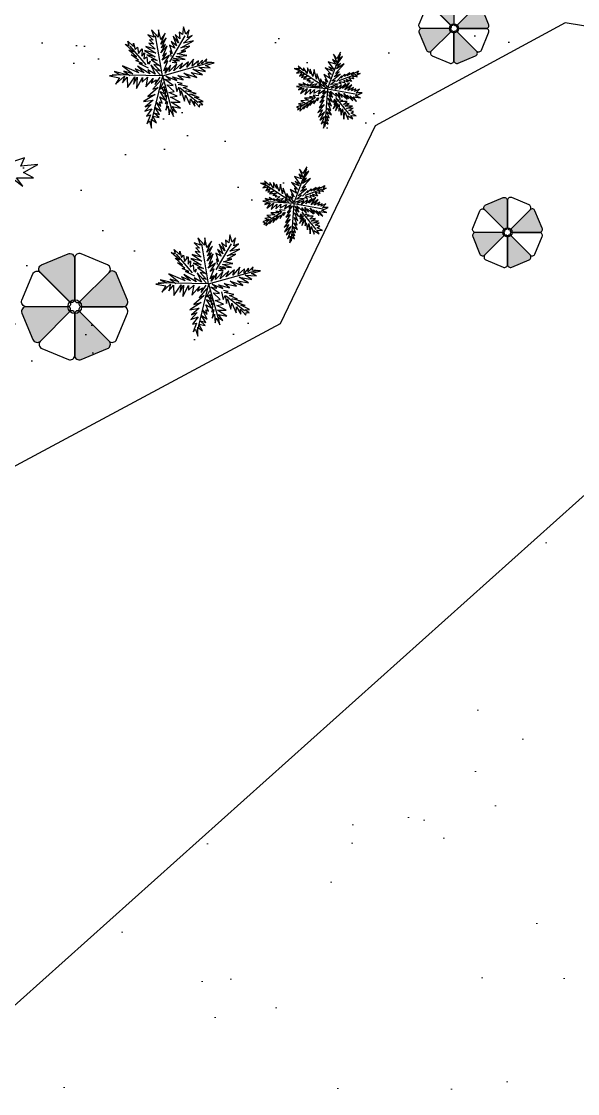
# Model space of a CAD drawing. Header units: millimetres. Extents: x 185 to 501, y 106 to 528.
# Drawn here: x 386.21 to 399.41, y 187.99 to 213.42 of the extents above; entities that cross this region are included whole.
import ezdxf

# ---------------------------------------------------------------- set-up
doc = ezdxf.new("R2010")
doc.units = ezdxf.units.MM
for name, color, linetype in [('arboles', 84, 'Continuous'), ('arena playa', 253, 'Continuous'), ('SITE_FURNISHINGS', 230, 'Continuous')]:
    doc.layers.add(name, color=color, linetype=linetype)
doc.layers.add('Paredes', color=141, linetype='Continuous', lineweight=9)

msp = doc.modelspace()

# ---------------------------------------------------------------- hatches: boundary and pattern name
for color, points in [(256, [(396.467, 214.008, 0.534511), (396.367, 214.075), (395.954, 213.904, 0.475071), (395.922, 213.797, -0.059116), (395.935, 213.786), (396.395, 213.327, -0.187719), (396.467, 213.359, 0.000562), (396.467, 213.359)]), (256, [(397.738, 209.171, 0.534511), (397.638, 209.238), (397.226, 209.067, 0.475071), (397.194, 208.96, -0.059116), (397.207, 208.949), (397.666, 208.49, -0.187719), (397.738, 208.522, 0.000562), (397.738, 208.522)]), (230, [(387.464, 207.804, 0.534511), (387.312, 207.905), (386.685, 207.646, 0.475071), (386.636, 207.482, -0.059116), (386.656, 207.466), (387.354, 206.768, -0.187719), (387.464, 206.816, 0.000562), (387.464, 206.816)])]:
    msp.add_hatch(color=color).paths.add_polyline_path(points)
h = msp.add_hatch(color=256)
edge = h.paths.add_edge_path()
edge.add_arc((396.579, 213.295), 0.0448, 135, 270)
edge.add_line((396.579, 213.25), (397.229, 213.25))
edge.add_arc((397.229, 213.323), 0.0723, 270, 382.5)
edge.add_line((397.296, 213.35), (397.125, 213.763))
edge.add_arc((397.058, 213.735), 0.0723, 22.5, 135)
edge.add_line((397.007, 213.786), (396.548, 213.327))
edge = h.paths.add_edge_path()
edge.add_arc((396.516, 213.142), 0.0448, 45, 180)
edge.add_line((396.471, 213.142), (396.471, 212.493))
edge.add_arc((396.544, 212.493), 0.0723, 180, 292.5)
edge.add_line((396.571, 212.426), (396.983, 212.597))
edge.add_arc((396.956, 212.664), 0.0723, 292.5, 405)
edge.add_line((397.007, 212.715), (396.548, 213.174))
edge = h.paths.add_edge_path()
edge.add_arc((395.884, 212.766), 0.0723, 202.5, 315)
edge.add_line((395.935, 212.715), (396.395, 213.174))
edge.add_arc((396.363, 213.206), 0.0448, 315, 450)
edge.add_line((396.363, 213.25), (395.714, 213.25))
edge.add_arc((395.714, 213.178), 0.0723, 90, 202.5)
edge.add_line((395.647, 213.15), (395.817, 212.738))
h = msp.add_hatch(color=256)
edge = h.paths.add_edge_path()
edge.add_arc((397.851, 208.458), 0.0448, 135, 270)
edge.add_line((397.851, 208.413), (398.5, 208.413))
edge.add_arc((398.5, 208.486), 0.0723, 270, 382.5)
edge.add_line((398.567, 208.513), (398.396, 208.926))
edge.add_arc((398.33, 208.898), 0.0723, 22.5, 135)
edge.add_line((398.278, 208.949), (397.819, 208.49))
edge = h.paths.add_edge_path()
edge.add_arc((397.787, 208.305), 0.0448, 45, 180)
edge.add_line((397.743, 208.305), (397.743, 207.656))
edge.add_arc((397.815, 207.656), 0.0723, 180, 292.5)
edge.add_line((397.843, 207.589), (398.255, 207.76))
edge.add_arc((398.227, 207.827), 0.0723, 292.5, 405)
edge.add_line((398.278, 207.878), (397.819, 208.337))
edge = h.paths.add_edge_path()
edge.add_arc((397.156, 207.929), 0.0723, 202.5, 315)
edge.add_line((397.207, 207.878), (397.666, 208.337))
edge.add_arc((397.634, 208.369), 0.0448, 315, 450)
edge.add_line((397.634, 208.413), (396.985, 208.413))
edge.add_arc((396.985, 208.341), 0.0723, 90, 202.5)
edge.add_line((396.918, 208.313), (397.089, 207.901))
h = msp.add_hatch(color=230)
edge = h.paths.add_edge_path()
edge.add_arc((387.635, 206.72), 0.0682, 135, 270)
edge.add_line((387.635, 206.652), (388.623, 206.652))
edge.add_arc((388.623, 206.762), 0.11, 270, 382.5)
edge.add_line((388.724, 206.804), (388.465, 207.431))
edge.add_arc((388.363, 207.389), 0.11, 22.5, 135)
edge.add_line((388.285, 207.466), (387.587, 206.768))
edge = h.paths.add_edge_path()
edge.add_arc((387.539, 206.487), 0.0682, 45, 180)
edge.add_line((387.471, 206.487), (387.471, 205.5))
edge.add_arc((387.581, 205.5), 0.11, 180, 292.5)
edge.add_line((387.623, 205.399), (388.25, 205.658))
edge.add_arc((388.208, 205.76), 0.11, 292.5, 405)
edge.add_line((388.285, 205.838), (387.587, 206.536))
edge = h.paths.add_edge_path()
edge.add_arc((386.579, 205.915), 0.11, 202.5, 315)
edge.add_line((386.656, 205.838), (387.354, 206.536))
edge.add_arc((387.306, 206.584), 0.0682, 315, 450)
edge.add_line((387.306, 206.652), (386.319, 206.652))
edge.add_arc((386.319, 206.542), 0.11, 90, 202.5)
edge.add_line((386.218, 206.5), (386.477, 205.873))
at = {"layer": 'arena playa'}
h = msp.add_hatch(dxfattribs=at)
h.set_pattern_fill('AR-SAND', color=256, scale=0.07, style=0)
h.set_pattern_definition([(37.5, (-1998.5492, 57.1), (-0.1120022, 3.4258927), [0, -2.70256, 0, -3.0226, 0, -2.88925]), (7.5, (-1998.5492, 57.1), (3.146663, 5.017776), [0, -1.45796, 0, -2.43586, 0, -0.93345]), (327.5, (-2000.7362, 57.1), (5.5369466, 0.0100603), [0, -0.889, 0, -3.2004, 0, -4.1783]), (317.5, (-2000.736, 57.1), (5.344895, 1.560505), [0, -0.4445, 0, -2.09804, 0, -2.4003])])
h.paths.add_polyline_path([(384.825, 236.855), (376.93, 236.855), (373.547, 232.348), (373.171, 227.091), (370.915, 220.143), (374.675, 215.449), (378.998, 203.807), (384.638, 202.117), (392.345, 206.248), (394.6, 210.942), (399.112, 213.383), (408.323, 211.881), (415.09, 216.012), (416.782, 220.143), (412.082, 227.278), (410.767, 232.724), (410.579, 238.732), (405.691, 245.868), (397.796, 247.558), (391.969, 245.68), (391.781, 238.357)])
at = {"layer": 'Paredes'}
h = msp.add_hatch(dxfattribs=at)
h.set_pattern_fill('AR-SAND', color=256, scale=0.1, style=0)
h.set_pattern_definition([(37.5, (-1937.9465, 84.6386), (-0.160003, 4.8941324), [0, -3.8608, 0, -4.318, 0, -4.1275]), (7.5, (-1937.9465, 84.6386), (4.495233, 7.168251), [0, -2.0828, 0, -3.4798, 0, -1.3335]), (327.5, (-1941.0707, 84.6386), (7.909924, 0.014372), [0, -1.27, 0, -4.572, 0, -5.969]), (317.5, (-1941.071, 84.6386), (7.635565, 2.229293), [0, -0.635, 0, -2.9972, 0, -3.429])])
h.paths.add_polyline_path([(404.703, 161.158), (415.372, 149.235), (431.021, 163.238), (420.352, 175.161), (404.451, 206.557), (375.26, 180.437)])

# ---------------------------------------------------------------- linework, layer by layer
at = {"layer": 'arboles', "linetype": 'Continuous'}
for p, q in [((389.551, 212.128), (389.39, 213.076)), ((389.727, 212.459), (390.094, 213.074)), ((389.17, 212.391), (388.79, 212.832)), ((393.472, 211.815), (393.783, 212.64)), ((389.551, 212.128), (390.722, 212.456)), ((393.472, 211.815), (392.737, 212.3)), ((389.551, 212.128), (388.356, 212.148)), ((389.551, 212.128), (389.268, 210.967)), ((389.551, 212.128), (389.767, 211.336)), ((393.75, 212.015), (394.15, 212.169)), ((389.97, 211.842), (390.4, 211.495)), ((393.472, 211.815), (392.87, 211.862)), ((393.472, 211.815), (393.41, 210.922)), ((393.472, 211.815), (394.17, 211.692)), ((393.17, 211.596), (392.822, 211.383)), ((393.658, 211.612), (393.994, 211.204)), ((392.671, 209.096), (392.982, 209.92)), ((392.671, 209.096), (391.936, 209.58)), ((392.949, 209.295), (393.349, 209.449)), ((392.671, 209.096), (392.069, 209.142)), ((392.671, 209.096), (392.609, 208.202)), ((392.671, 209.096), (393.369, 208.972)), ((392.369, 208.876), (392.021, 208.663)), ((392.858, 208.892), (393.193, 208.484)), ((390.649, 207.194), (390.488, 208.142)), ((390.824, 207.525), (391.192, 208.14)), ((390.267, 207.457), (389.887, 207.898)), ((390.649, 207.194), (391.819, 207.522)), ((390.649, 207.194), (389.453, 207.214)), ((390.649, 207.194), (390.366, 206.033)), ((390.649, 207.194), (390.865, 206.402)), ((391.067, 206.908), (391.498, 206.561))]:
    msp.add_line(p, q, dxfattribs=at)
at = {"layer": 'arboles', "linetype": 'Continuous', "flags": 128}
for points in [[(389.57, 211.965), (389.5, 211.817), (389.597, 211.875), (389.59, 211.775), (389.635, 211.813), (389.612, 211.637), (389.65, 211.669), (389.628, 211.459), (389.671, 211.515), (389.635, 211.312), (389.69, 211.406), (389.709, 211.2), (389.735, 211.325), (389.817, 211.159), (389.789, 211.333), (389.89, 211.258), (389.787, 211.4), (389.983, 211.361), (389.758, 211.501), (389.972, 211.5), (389.746, 211.617), (389.902, 211.643), (389.708, 211.735), (389.828, 211.755), (389.656, 211.914), (389.81, 211.901), (389.603, 212.049), (389.743, 212.027), (389.635, 212.118), (389.892, 212.016), (389.79, 212.105), (390.044, 212.034), (389.921, 212.136), (390.211, 212.076), (390.061, 212.19), (390.366, 212.086), (390.234, 212.202), (390.501, 212.153), (390.272, 212.284), (390.576, 212.227), (390.417, 212.336), (390.689, 212.317), (390.572, 212.373), (390.784, 212.433), (390.582, 212.452), (390.61, 212.532), (390.487, 212.413), (390.502, 212.5), (390.395, 212.38), (390.405, 212.486), (390.255, 212.353), (390.292, 212.522), (390.129, 212.335), (390.169, 212.46), (389.964, 212.296), (390.029, 212.433), (389.822, 212.243), (389.892, 212.414), (389.711, 212.229), (389.743, 212.381), (389.615, 212.187), (389.664, 212.328), (389.585, 212.245), (389.68, 212.481), (389.591, 212.419), (389.718, 212.617), (389.543, 212.502), (389.648, 212.667), (389.564, 212.596), (389.662, 212.837), (389.515, 212.676), (389.622, 212.866), (389.529, 212.79), (389.64, 213.025), (389.512, 212.881), (389.617, 213.139), (389.511, 212.985), (389.459, 213.221), (389.453, 213.046), (389.295, 213.215), (389.357, 213.042), (389.208, 213.102), (389.336, 212.975), (389.246, 212.984), (389.348, 212.875), (389.229, 212.898), (389.377, 212.758), (389.159, 212.821), (389.394, 212.667), (389.13, 212.724), (389.376, 212.581), (389.185, 212.622), (389.427, 212.49), (389.287, 212.513), (389.489, 212.367), (389.351, 212.399), (389.503, 212.234), (389.414, 212.266)], [(389.782, 212.449), (389.897, 212.438), (389.792, 212.505), (389.959, 212.483), (389.819, 212.542), (390.093, 212.513), (389.882, 212.589), (390.128, 212.607), (389.902, 212.647), (390.104, 212.712), (389.994, 212.713), (390.2, 212.83), (389.988, 212.793), (390.292, 212.954), (390.055, 212.899), (390.258, 213.08), (390.151, 213.03), (390.189, 213.216), (390.108, 213.117), (390.053, 213.291), (390.032, 213.104), (389.948, 213.16), (389.969, 213.006), (389.857, 213.109), (389.934, 212.912), (389.804, 213.068), (389.89, 212.84), (389.762, 212.944), (389.847, 212.783), (389.719, 212.853), (389.787, 212.658), (389.739, 212.717), (389.755, 212.589)], [(389.225, 212.311), (389.001, 212.417), (389.079, 212.418), (388.92, 212.493), (388.985, 212.502), (388.813, 212.627), (388.934, 212.58), (388.755, 212.738), (388.863, 212.697), (388.666, 212.874), (388.762, 212.845), (388.733, 212.946), (388.863, 212.824), (388.865, 212.9), (388.906, 212.753), (388.958, 212.806), (388.981, 212.658), (389.068, 212.77), (389.067, 212.591), (389.123, 212.674), (389.114, 212.528), (389.182, 212.58), (389.199, 212.418), (389.26, 212.476), (389.232, 212.395)], [(393.501, 211.848), (393.721, 211.939), (393.539, 211.923), (393.657, 212.019), (393.577, 212.011), (393.773, 212.167), (393.627, 212.1), (393.75, 212.223), (393.662, 212.185), (393.869, 212.415), (393.681, 212.292), (393.777, 212.419), (393.671, 212.352), (393.825, 212.588), (393.734, 212.503), (393.781, 212.689), (393.69, 212.531), (393.61, 212.637), (393.69, 212.443), (393.589, 212.512), (393.657, 212.404), (393.485, 212.456), (393.618, 212.276), (393.506, 212.341), (393.597, 212.24), (393.418, 212.315), (393.562, 212.155), (393.487, 212.183), (393.537, 212.067), (393.386, 212.155), (393.482, 211.98), (393.418, 212.045), (393.441, 211.939), (393.37, 211.988), (393.462, 211.862)], [(389.497, 212.15), (389.279, 212.39), (389.383, 212.163), (389.206, 212.27), (389.253, 212.171), (388.964, 212.352), (389.117, 212.196), (388.904, 212.296), (388.993, 212.201), (388.604, 212.362), (388.847, 212.176), (388.64, 212.241), (388.775, 212.137), (388.403, 212.226), (388.553, 212.148), (388.294, 212.124), (388.537, 212.079), (388.439, 211.928), (388.65, 212.119), (388.607, 211.959), (388.715, 212.095), (388.727, 211.852), (388.896, 212.103), (388.865, 211.931), (388.952, 212.093), (388.937, 211.829), (389.076, 212.088), (389.075, 211.978), (389.2, 212.096), (389.157, 211.863), (389.336, 212.065), (389.283, 211.953), (389.407, 212.032), (389.377, 211.919), (389.497, 212.093)], [(393.405, 211.871), (393.306, 212.052), (393.306, 211.955), (393.218, 212.178), (393.207, 212.048), (393.158, 212.279), (393.126, 212.112), (393.062, 212.281), (393.066, 212.172), (392.992, 212.315), (392.989, 212.183), (392.904, 212.315), (392.898, 212.243), (392.773, 212.352), (392.805, 212.295), (392.677, 212.303), (392.821, 212.248), (392.733, 212.191), (392.866, 212.211), (392.808, 212.115), (392.914, 212.171), (392.854, 212.089), (393.002, 212.123), (392.898, 212.045), (393.079, 212.071), (392.977, 212.019), (393.062, 212.016), (393.025, 211.98), (393.142, 211.983), (393.054, 211.904), (393.229, 211.944), (393.153, 211.875), (393.265, 211.892)], [(393.681, 211.996), (393.81, 212.125), (393.791, 212.071), (393.882, 212.163), (393.873, 212.115), (394.002, 212.204), (393.939, 212.131), (394.093, 212.216), (394.038, 212.152), (394.21, 212.245), (394.166, 212.185), (394.243, 212.18), (394.126, 212.12), (394.178, 212.1), (394.066, 212.108), (394.09, 212.059), (393.981, 212.079), (394.038, 211.991), (393.914, 212.037), (393.958, 211.977), (393.858, 212.019), (393.877, 211.96), (393.761, 211.988), (393.786, 211.931), (393.737, 211.971)], [(389.51, 212.016), (389.324, 211.807), (389.449, 211.851), (389.204, 211.636), (389.376, 211.682), (389.102, 211.514), (389.33, 211.55), (389.144, 211.39), (389.281, 211.446), (389.131, 211.286), (389.302, 211.343), (389.172, 211.173), (389.267, 211.198), (389.185, 210.99), (389.243, 211.056), (389.291, 210.889), (389.296, 211.098), (389.409, 211.011), (389.322, 211.173), (389.471, 211.142), (389.352, 211.252), (389.484, 211.213), (389.373, 211.386), (389.521, 211.289), (389.404, 211.508), (389.517, 211.401), (389.482, 211.511), (389.545, 211.482), (389.488, 211.629), (389.629, 211.552), (389.498, 211.758), (389.621, 211.693), (389.548, 211.828)], [(389.855, 211.94), (389.896, 211.757), (389.942, 211.855), (389.978, 211.661), (389.996, 211.77), (390.078, 211.527), (390.102, 211.669), (390.205, 211.443), (390.215, 211.583), (390.318, 211.406), (390.306, 211.529), (390.435, 211.385), (390.439, 211.45), (390.512, 211.442), (390.409, 211.514), (390.523, 211.52), (390.315, 211.619), (390.422, 211.611), (390.204, 211.688), (390.35, 211.706), (390.1, 211.771), (390.24, 211.764), (390.044, 211.851), (390.149, 211.875), (389.925, 211.924), (390.019, 211.946), (389.902, 211.968)], [(393.355, 211.843), (393.27, 211.928), (393.285, 211.846), (393.218, 211.876), (393.233, 211.835), (393.117, 211.895), (393.129, 211.86), (392.989, 211.928), (393.018, 211.884), (392.885, 211.96), (392.937, 211.898), (392.789, 211.936), (392.87, 211.887), (392.734, 211.871), (392.862, 211.848), (392.785, 211.796), (392.909, 211.832), (392.833, 211.706), (392.986, 211.827), (392.933, 211.679), (393.07, 211.807), (393.049, 211.692), (393.161, 211.804), (393.145, 211.715), (393.298, 211.796), (393.251, 211.692), (393.405, 211.799), (393.355, 211.708), (393.444, 211.76), (393.31, 211.607), (393.397, 211.656), (393.285, 211.497), (393.386, 211.556), (393.273, 211.371), (393.389, 211.446), (393.241, 211.26), (393.355, 211.323), (393.254, 211.15), (393.402, 211.276), (393.287, 211.079), (393.402, 211.163), (393.321, 210.978), (393.389, 211.046), (393.378, 210.884), (393.441, 211.019), (393.49, 210.98), (393.438, 211.095), (393.495, 211.064), (393.438, 211.167), (393.509, 211.134), (393.454, 211.271), (393.562, 211.204), (393.473, 211.363), (393.55, 211.304), (393.487, 211.487), (393.566, 211.408), (393.485, 211.599), (393.586, 211.508), (393.503, 211.679), (393.6, 211.619), (393.498, 211.756), (393.583, 211.687), (393.545, 211.763), (393.685, 211.638), (393.665, 211.715), (393.77, 211.578), (393.734, 211.728), (393.822, 211.615), (393.794, 211.69), (393.937, 211.563), (393.862, 211.704), (393.967, 211.583), (393.937, 211.667), (394.073, 211.531), (394.005, 211.656), (394.158, 211.519), (394.077, 211.63), (394.254, 211.608), (394.134, 211.656), (394.29, 211.723), (394.154, 211.723), (394.233, 211.811), (394.114, 211.755), (394.142, 211.815), (394.041, 211.771), (394.087, 211.848), (393.953, 211.78), (394.051, 211.915), (393.885, 211.791), (393.991, 211.96), (393.83, 211.824), (393.906, 211.947), (393.755, 211.811), (393.805, 211.903), (393.654, 211.799), (393.71, 211.887), (393.558, 211.823), (393.602, 211.876)], [(393.266, 211.651), (393.129, 211.668), (393.186, 211.612), (393.043, 211.635), (393.114, 211.596), (392.925, 211.599), (393.018, 211.547), (392.835, 211.531), (392.929, 211.49), (392.781, 211.462), (392.87, 211.44), (392.737, 211.386), (392.781, 211.367), (392.758, 211.319), (392.833, 211.372), (392.81, 211.292), (392.929, 211.412), (392.898, 211.339), (393.005, 211.471), (392.981, 211.366), (393.088, 211.523), (393.049, 211.427), (393.158, 211.542), (393.148, 211.464), (393.238, 211.607), (393.23, 211.536), (393.274, 211.612)], [(393.638, 211.575), (393.602, 211.498), (393.674, 211.555), (393.618, 211.445), (393.693, 211.526), (393.605, 211.344), (393.71, 211.471), (393.662, 211.297), (393.745, 211.443), (393.74, 211.287), (393.769, 211.363), (393.799, 211.191), (393.825, 211.347), (393.862, 211.097), (393.882, 211.275), (393.958, 211.089), (393.95, 211.175), (394.069, 211.103), (394.021, 211.183), (394.154, 211.178), (394.03, 211.24), (394.09, 211.284), (393.978, 211.308), (394.077, 211.36), (393.921, 211.355), (394.062, 211.407), (393.882, 211.404), (393.986, 211.467), (393.854, 211.448), (393.934, 211.519), (393.781, 211.52), (393.835, 211.539), (393.742, 211.56)], [(385.778, 209.854), (386.239, 209.508), (386.092, 209.709), (386.494, 209.708), (386.255, 209.834), (386.592, 210.02), (386.194, 209.987), (386.277, 210.184), (385.966, 210.078)], [(392.7, 209.128), (392.921, 209.219), (392.738, 209.203), (392.856, 209.299), (392.776, 209.292), (392.973, 209.447), (392.826, 209.38), (392.949, 209.503), (392.861, 209.465), (393.069, 209.695), (392.88, 209.572), (392.976, 209.699), (392.87, 209.632), (393.025, 209.868), (392.933, 209.783), (392.98, 209.969), (392.889, 209.811), (392.809, 209.917), (392.889, 209.723), (392.788, 209.792), (392.856, 209.684), (392.684, 209.736), (392.817, 209.556), (392.705, 209.621), (392.796, 209.52), (392.617, 209.595), (392.762, 209.435), (392.686, 209.463), (392.736, 209.347), (392.585, 209.435), (392.681, 209.26), (392.617, 209.325), (392.64, 209.219), (392.569, 209.268), (392.661, 209.142)], [(392.604, 209.151), (392.505, 209.333), (392.505, 209.235), (392.417, 209.459), (392.406, 209.328), (392.357, 209.559), (392.325, 209.392), (392.261, 209.561), (392.266, 209.452), (392.192, 209.595), (392.188, 209.463), (392.103, 209.595), (392.097, 209.523), (391.973, 209.632), (392.004, 209.575), (391.877, 209.583), (392.02, 209.528), (391.932, 209.471), (392.066, 209.492), (392.007, 209.396), (392.113, 209.451), (392.053, 209.369), (392.201, 209.403), (392.097, 209.325), (392.278, 209.351), (392.176, 209.299), (392.261, 209.296), (392.225, 209.26), (392.341, 209.263), (392.253, 209.185), (392.428, 209.224), (392.352, 209.155), (392.464, 209.172)], [(392.88, 209.276), (393.009, 209.405), (392.99, 209.351), (393.081, 209.443), (393.072, 209.396), (393.201, 209.484), (393.138, 209.411), (393.292, 209.496), (393.237, 209.432), (393.409, 209.525), (393.365, 209.465), (393.442, 209.46), (393.325, 209.4), (393.377, 209.38), (393.265, 209.388), (393.289, 209.339), (393.18, 209.359), (393.237, 209.271), (393.113, 209.317), (393.157, 209.257), (393.058, 209.299), (393.076, 209.24), (392.96, 209.268), (392.985, 209.211), (392.936, 209.251)], [(392.554, 209.123), (392.469, 209.208), (392.484, 209.126), (392.417, 209.156), (392.432, 209.115), (392.316, 209.175), (392.329, 209.14), (392.188, 209.208), (392.217, 209.164), (392.084, 209.24), (392.136, 209.178), (391.988, 209.216), (392.069, 209.167), (391.933, 209.151), (392.061, 209.128), (391.984, 209.076), (392.108, 209.112), (392.032, 208.986), (392.185, 209.107), (392.132, 208.959), (392.269, 209.087), (392.248, 208.972), (392.36, 209.084), (392.344, 208.996), (392.497, 209.076), (392.45, 208.972), (392.604, 209.079), (392.554, 208.988), (392.643, 209.04), (392.51, 208.887), (392.596, 208.936), (392.484, 208.777), (392.585, 208.836), (392.472, 208.651), (392.588, 208.726), (392.44, 208.54), (392.554, 208.603), (392.453, 208.43), (392.601, 208.556), (392.486, 208.359), (392.601, 208.443), (392.521, 208.259), (392.588, 208.326), (392.577, 208.164), (392.64, 208.3), (392.689, 208.26), (392.637, 208.375), (392.694, 208.344), (392.637, 208.448), (392.708, 208.414), (392.653, 208.551), (392.762, 208.484), (392.672, 208.643), (392.749, 208.585), (392.686, 208.767), (392.765, 208.688), (392.684, 208.879), (392.785, 208.788), (392.702, 208.959), (392.799, 208.899), (392.697, 209.036), (392.782, 208.967), (392.744, 209.043), (392.884, 208.918), (392.864, 208.996), (392.969, 208.859), (392.933, 209.008), (393.021, 208.895), (392.993, 208.97), (393.136, 208.843), (393.061, 208.985), (393.166, 208.863), (393.136, 208.947), (393.272, 208.811), (393.204, 208.936), (393.357, 208.799), (393.276, 208.91), (393.453, 208.888), (393.333, 208.936), (393.489, 209.003), (393.354, 209.003), (393.432, 209.092), (393.313, 209.035), (393.341, 209.095), (393.24, 209.051), (393.286, 209.128), (393.152, 209.06), (393.25, 209.196), (393.084, 209.071), (393.19, 209.24), (393.029, 209.104), (393.105, 209.227), (392.954, 209.092), (393.004, 209.183), (392.853, 209.079), (392.91, 209.167), (392.757, 209.103), (392.801, 209.156)], [(392.466, 208.931), (392.329, 208.948), (392.385, 208.892), (392.242, 208.915), (392.313, 208.876), (392.124, 208.879), (392.217, 208.827), (392.034, 208.811), (392.129, 208.77), (391.981, 208.742), (392.069, 208.72), (391.936, 208.666), (391.981, 208.648), (391.957, 208.599), (392.032, 208.652), (392.009, 208.572), (392.129, 208.692), (392.097, 208.619), (392.204, 208.751), (392.18, 208.646), (392.288, 208.803), (392.248, 208.707), (392.357, 208.822), (392.347, 208.744), (392.437, 208.887), (392.429, 208.816), (392.473, 208.892)], [(392.837, 208.855), (392.801, 208.778), (392.873, 208.835), (392.817, 208.725), (392.892, 208.807), (392.804, 208.624), (392.91, 208.751), (392.861, 208.577), (392.944, 208.723), (392.94, 208.567), (392.968, 208.643), (392.998, 208.471), (393.025, 208.627), (393.061, 208.377), (393.081, 208.555), (393.157, 208.369), (393.149, 208.455), (393.269, 208.383), (393.22, 208.463), (393.354, 208.459), (393.229, 208.52), (393.289, 208.564), (393.177, 208.588), (393.276, 208.64), (393.121, 208.635), (393.261, 208.687), (393.081, 208.684), (393.185, 208.747), (393.053, 208.728), (393.133, 208.799), (392.98, 208.8), (393.034, 208.819), (392.941, 208.84)], [(390.667, 207.031), (390.597, 206.883), (390.695, 206.941), (390.688, 206.841), (390.733, 206.879), (390.709, 206.703), (390.748, 206.735), (390.725, 206.525), (390.769, 206.582), (390.733, 206.378), (390.787, 206.472), (390.807, 206.266), (390.832, 206.391), (390.914, 206.225), (390.886, 206.399), (390.988, 206.324), (390.885, 206.466), (391.08, 206.427), (390.856, 206.567), (391.069, 206.566), (390.844, 206.683), (391, 206.71), (390.806, 206.801), (390.926, 206.821), (390.753, 206.98), (390.908, 206.967), (390.701, 207.115), (390.84, 207.093), (390.733, 207.184), (390.989, 207.082), (390.887, 207.171), (391.142, 207.101), (391.019, 207.202), (391.308, 207.142), (391.158, 207.256), (391.464, 207.152), (391.331, 207.268), (391.599, 207.219), (391.37, 207.35), (391.674, 207.293), (391.515, 207.402), (391.787, 207.384), (391.67, 207.439), (391.882, 207.499), (391.68, 207.518), (391.708, 207.598), (391.585, 207.479), (391.599, 207.566), (391.492, 207.446), (391.502, 207.552), (391.352, 207.419), (391.389, 207.589), (391.227, 207.401), (391.266, 207.526), (391.062, 207.362), (391.126, 207.499), (390.919, 207.309), (390.99, 207.48), (390.809, 207.295), (390.841, 207.447), (390.712, 207.254), (390.762, 207.394), (390.683, 207.311), (390.778, 207.547), (390.688, 207.486), (390.815, 207.683), (390.641, 207.568), (390.745, 207.733), (390.662, 207.662), (390.759, 207.903), (390.613, 207.742), (390.719, 207.932), (390.626, 207.856), (390.738, 208.091), (390.61, 207.947), (390.715, 208.205), (390.609, 208.052), (390.556, 208.287), (390.551, 208.112), (390.393, 208.281), (390.455, 208.108), (390.306, 208.168), (390.433, 208.041), (390.344, 208.05), (390.446, 207.941), (390.327, 207.964), (390.474, 207.824), (390.257, 207.887), (390.491, 207.733), (390.228, 207.791), (390.474, 207.647), (390.283, 207.688), (390.525, 207.556), (390.385, 207.579), (390.587, 207.433), (390.448, 207.465), (390.601, 207.3), (390.512, 207.332)], [(390.88, 207.515), (390.995, 207.504), (390.889, 207.571), (391.056, 207.549), (390.917, 207.608), (391.191, 207.579), (390.98, 207.655), (391.225, 207.673), (391, 207.713), (391.201, 207.778), (391.092, 207.779), (391.297, 207.896), (391.086, 207.859), (391.389, 208.02), (391.153, 207.965), (391.356, 208.146), (391.248, 208.096), (391.286, 208.283), (391.206, 208.183), (391.151, 208.357), (391.129, 208.17), (391.046, 208.226), (391.066, 208.072), (390.955, 208.175), (391.032, 207.978), (390.902, 208.134), (390.988, 207.906), (390.86, 208.01), (390.944, 207.849), (390.817, 207.92), (390.885, 207.724), (390.836, 207.783), (390.852, 207.655)], [(390.323, 207.378), (390.099, 207.484), (390.176, 207.484), (390.018, 207.559), (390.082, 207.568), (389.911, 207.693), (390.032, 207.646), (389.853, 207.804), (389.961, 207.763), (389.763, 207.94), (389.86, 207.911), (389.831, 208.012), (389.961, 207.89), (389.963, 207.966), (390.004, 207.819), (390.056, 207.872), (390.079, 207.724), (390.166, 207.836), (390.164, 207.657), (390.221, 207.74), (390.212, 207.594), (390.279, 207.646), (390.296, 207.484), (390.357, 207.542), (390.329, 207.462)], [(390.594, 207.216), (390.377, 207.456), (390.48, 207.23), (390.304, 207.337), (390.35, 207.238), (390.061, 207.418), (390.215, 207.262), (390.002, 207.363), (390.09, 207.267), (389.702, 207.428), (389.945, 207.242), (389.738, 207.307), (389.873, 207.203), (389.5, 207.292), (389.651, 207.214), (389.392, 207.19), (389.635, 207.145), (389.537, 206.994), (389.747, 207.185), (389.705, 207.025), (389.813, 207.161), (389.825, 206.918), (389.994, 207.169), (389.962, 206.997), (390.049, 207.159), (390.035, 206.895), (390.174, 207.154), (390.172, 207.044), (390.298, 207.162), (390.254, 206.929), (390.434, 207.131), (390.381, 207.019), (390.505, 207.098), (390.475, 206.985), (390.594, 207.159)], [(390.608, 207.082), (390.422, 206.873), (390.547, 206.917), (390.301, 206.703), (390.473, 206.748), (390.2, 206.58), (390.427, 206.616), (390.242, 206.457), (390.378, 206.512), (390.229, 206.352), (390.399, 206.409), (390.269, 206.24), (390.365, 206.265), (390.283, 206.056), (390.341, 206.122), (390.389, 205.956), (390.394, 206.164), (390.507, 206.077), (390.419, 206.239), (390.569, 206.208), (390.45, 206.318), (390.582, 206.279), (390.47, 206.452), (390.618, 206.355), (390.501, 206.574), (390.615, 206.467), (390.58, 206.577), (390.643, 206.548), (390.585, 206.695), (390.726, 206.618), (390.596, 206.824), (390.719, 206.759), (390.646, 206.894)], [(390.953, 207.006), (390.993, 206.823), (391.04, 206.921), (391.075, 206.727), (391.093, 206.836), (391.175, 206.593), (391.199, 206.735), (391.303, 206.509), (391.312, 206.649), (391.416, 206.473), (391.404, 206.595), (391.533, 206.451), (391.537, 206.516), (391.61, 206.508), (391.507, 206.58), (391.62, 206.586), (391.413, 206.685), (391.52, 206.678), (391.302, 206.754), (391.447, 206.772), (391.197, 206.837), (391.338, 206.83), (391.141, 206.917), (391.246, 206.941), (391.022, 206.99), (391.116, 207.012), (391, 207.034)]]:
    msp.add_lwpolyline(points, dxfattribs=at)
at = {"layer": 'arena playa'}
for p, q in [((399.112, 213.383), (394.6, 210.942)), ((399.112, 213.383), (394.6, 210.942)), ((408.323, 211.881), (399.112, 213.383)), ((408.323, 211.881), (399.112, 213.383)), ((394.6, 210.942), (392.345, 206.248)), ((394.6, 210.942), (392.345, 206.248)), ((392.345, 206.248), (384.638, 202.117)), ((392.345, 206.248), (384.638, 202.117))]:
    msp.add_line(p, q, dxfattribs=at)
at = {"layer": 'Paredes'}
msp.add_line((375.26, 180.437), (404.451, 206.557), dxfattribs=at)
at = {"layer": 'SITE_FURNISHINGS', "color": 7, "linetype": 'Continuous'}
for points in [[(396.467, 213.359, -0.668179), (396.39, 213.327), (395.931, 213.786, -0.534511), (395.954, 213.904), (396.367, 214.075, -0.534511), (396.467, 214.008)], [(396.471, 213.359, 0.668179), (396.548, 213.327), (397.007, 213.786, 0.534511), (396.983, 213.904), (396.571, 214.075, 0.534511), (396.471, 214.008)], [(396.395, 213.327, -0.668179), (396.363, 213.25), (395.714, 213.25, -0.534511), (395.647, 213.35), (395.817, 213.763, -0.534511), (395.935, 213.786)], [(396.548, 213.327, 0.668179), (396.579, 213.25), (397.229, 213.25, 0.534511), (397.296, 213.35), (397.125, 213.763, 0.534511), (397.007, 213.786)], [(396.363, 213.25, -1), (396.579, 213.25, -1)], [(395.817, 212.738, 0.534511), (395.935, 212.715), (396.395, 213.174, 0.668179), (396.363, 213.25), (395.714, 213.25, 0.534511), (395.647, 213.15)], [(396.471, 213.142, 0.668179), (396.395, 213.174), (395.935, 212.715, 0.534511), (395.959, 212.597), (396.371, 212.426, 0.534511), (396.471, 212.493)], [(396.548, 213.174, 0.668179), (396.471, 213.142), (396.471, 212.493, 0.534511), (396.571, 212.426), (396.983, 212.597, 0.534511), (397.007, 212.715)], [(396.579, 213.25, 0.668179), (396.548, 213.174), (397.007, 212.715, 0.534511), (397.125, 212.738), (397.296, 213.15, 0.534511), (397.229, 213.25)], [(397.738, 208.522, -0.668179), (397.661, 208.49), (397.202, 208.949, -0.534511), (397.226, 209.067), (397.638, 209.238, -0.534511), (397.738, 209.171)], [(397.743, 208.522, 0.668179), (397.819, 208.49), (398.278, 208.949, 0.534511), (398.255, 209.067), (397.843, 209.238, 0.534511), (397.743, 209.171)], [(397.666, 208.49, -0.668179), (397.634, 208.413), (396.985, 208.413, -0.534511), (396.918, 208.513), (397.089, 208.926, -0.534511), (397.207, 208.949)], [(397.819, 208.49, 0.668179), (397.851, 208.413), (398.5, 208.413, 0.534511), (398.567, 208.513), (398.396, 208.926, 0.534511), (398.278, 208.949)], [(397.634, 208.413, -1), (397.851, 208.413, -1)], [(397.089, 207.901, 0.534511), (397.207, 207.878), (397.666, 208.337, 0.668179), (397.634, 208.413), (396.985, 208.413, 0.534511), (396.918, 208.313)], [(397.743, 208.305, 0.668179), (397.666, 208.337), (397.207, 207.878, 0.534511), (397.23, 207.76), (397.643, 207.589, 0.534511), (397.743, 207.656)], [(397.819, 208.337, 0.668179), (397.743, 208.305), (397.743, 207.656, 0.534511), (397.843, 207.589), (398.255, 207.76, 0.534511), (398.278, 207.878)], [(397.851, 208.413, 0.668179), (397.819, 208.337), (398.278, 207.878, 0.534511), (398.396, 207.901), (398.567, 208.313, 0.534511), (398.5, 208.413)]]:
    msp.add_lwpolyline(points, format="xyb", close=True, dxfattribs=at)
at = {"layer": 'SITE_FURNISHINGS', "color": 230, "linetype": 'Continuous'}
for points in [[(387.464, 206.816, -0.668179), (387.347, 206.768), (386.649, 207.466, -0.534511), (386.685, 207.646), (387.312, 207.905, -0.534511), (387.464, 207.804)], [(387.471, 206.816, 0.668179), (387.587, 206.768), (388.285, 207.466, 0.534511), (388.25, 207.646), (387.623, 207.905, 0.534511), (387.471, 207.804)], [(387.354, 206.768, -0.668179), (387.306, 206.652), (386.319, 206.652, -0.534511), (386.218, 206.804), (386.477, 207.431, -0.534511), (386.656, 207.466)], [(387.587, 206.768, 0.668179), (387.635, 206.652), (388.623, 206.652, 0.534511), (388.724, 206.804), (388.465, 207.431, 0.534511), (388.285, 207.466)], [(387.306, 206.652, -1), (387.635, 206.652, -1)], [(386.477, 205.873, 0.534511), (386.656, 205.838), (387.354, 206.536, 0.668179), (387.306, 206.652), (386.319, 206.652, 0.534511), (386.218, 206.5)], [(387.471, 206.487, 0.668179), (387.354, 206.536), (386.656, 205.838, 0.534511), (386.692, 205.658), (387.319, 205.399, 0.534511), (387.471, 205.5)], [(387.587, 206.536, 0.668179), (387.471, 206.487), (387.471, 205.5, 0.534511), (387.623, 205.399), (388.25, 205.658, 0.534511), (388.285, 205.838)], [(387.635, 206.652, 0.668179), (387.587, 206.536), (388.285, 205.838, 0.534511), (388.465, 205.873), (388.724, 206.5, 0.534511), (388.623, 206.652)]]:
    msp.add_lwpolyline(points, format="xyb", close=True, dxfattribs=at)

doc.saveas('drawing.dxf')
